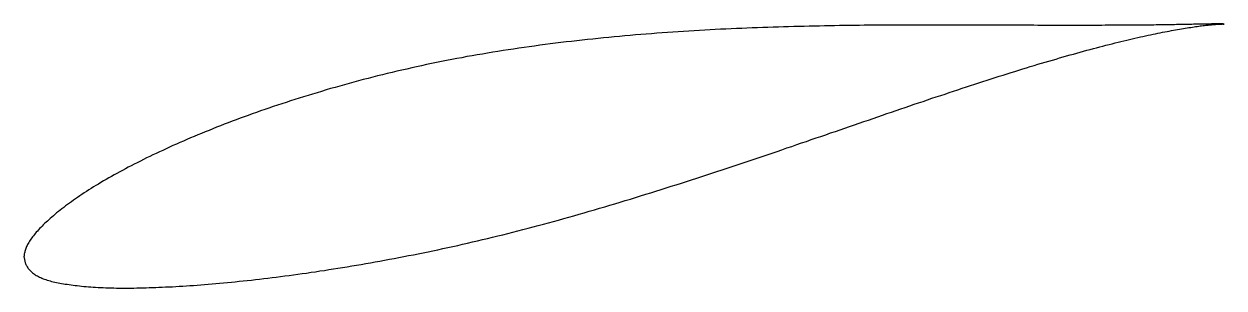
# Model space of a CAD drawing. Header units: metres. Extents: x -39 to 79, y -10 to 16.
import ezdxf

# ---------------------------------------------------------------- set-up
doc = ezdxf.new("R2010")
doc.units = ezdxf.units.M

msp = doc.modelspace()

# ---------------------------------------------------------------- linework, layer by layer
msp.add_lwpolyline([(78.63, 15.76), (78.63, 15.76), (78.62, 15.76), (78.61, 15.76), (78.59, 15.76), (78.57, 15.76), (78.54, 15.77), (78.51, 15.77), (78.48, 15.77), (78.44, 15.77), (78.4, 15.77), (78.35, 15.77), (78.29, 15.77), (78.24, 15.77), (78.17, 15.77), (78.11, 15.77), (78.03, 15.77), (77.96, 15.77), (77.88, 15.77), (77.79, 15.77), (77.7, 15.77), (77.61, 15.77), (77.51, 15.77), (77.4, 15.77), (77.29, 15.76), (77.18, 15.76), (77.07, 15.76), (76.94, 15.76), (76.82, 15.76), (76.69, 15.76), (76.55, 15.75), (76.41, 15.75), (76.27, 15.75), (76.12, 15.75), (75.97, 15.74), (75.81, 15.74), (75.65, 15.74), (75.48, 15.73), (75.31, 15.73), (75.14, 15.73), (74.96, 15.72), (74.77, 15.72), (74.58, 15.72), (74.39, 15.71), (74.2, 15.71), (73.99, 15.71), (73.79, 15.7), (73.58, 15.7), (73.37, 15.7), (73.15, 15.69), (72.92, 15.69), (72.7, 15.69), (72.47, 15.68), (72.23, 15.68), (71.99, 15.68), (71.75, 15.67), (71.5, 15.67), (71.25, 15.67), (71, 15.67), (70.74, 15.66), (70.47, 15.66), (70.2, 15.66), (69.93, 15.65), (69.66, 15.65), (69.38, 15.65), (69.09, 15.65), (68.81, 15.65), (68.51, 15.64), (68.22, 15.64), (67.92, 15.64), (67.62, 15.64), (67.31, 15.64), (67, 15.64), (66.68, 15.63), (66.36, 15.63), (66.04, 15.63), (65.72, 15.63), (65.39, 15.63), (65.05, 15.63), (64.72, 15.63), (64.38, 15.63), (64.03, 15.63), (63.68, 15.63), (63.33, 15.63), (62.98, 15.63), (62.62, 15.63), (62.26, 15.63), (61.89, 15.63), (61.52, 15.63), (61.15, 15.63), (60.78, 15.63), (60.4, 15.63), (60.02, 15.64), (59.63, 15.64), (59.24, 15.64), (58.85, 15.64), (58.46, 15.64), (58.06, 15.64), (57.66, 15.64), (57.26, 15.64), (56.85, 15.65), (56.44, 15.65), (56.03, 15.65), (55.61, 15.65), (55.19, 15.65), (54.77, 15.65), (54.35, 15.65), (53.92, 15.66), (53.49, 15.66), (53.06, 15.66), (52.62, 15.66), (52.18, 15.66), (51.74, 15.66), (51.3, 15.66), (50.86, 15.66), (50.41, 15.66), (49.96, 15.66), (49.5, 15.66), (49.05, 15.66), (48.59, 15.66), (48.13, 15.66), (47.67, 15.66), (47.2, 15.66), (46.74, 15.66), (46.27, 15.66), (45.8, 15.65), (45.33, 15.65), (44.85, 15.65), (44.37, 15.64), (43.89, 15.64), (43.41, 15.64), (42.93, 15.63), (42.45, 15.63), (41.96, 15.62), (41.47, 15.61), (40.98, 15.61), (40.49, 15.6), (40, 15.59), (39.5, 15.58), (39.01, 15.57), (38.51, 15.56), (38.01, 15.55), (37.51, 15.54), (37.01, 15.53), (36.5, 15.52), (36, 15.5), (35.49, 15.49), (34.99, 15.47), (34.48, 15.46), (33.97, 15.44), (33.46, 15.42), (32.95, 15.41), (32.43, 15.39), (31.92, 15.37), (31.41, 15.34), (30.89, 15.32), (30.38, 15.3), (29.86, 15.27), (29.34, 15.25), (28.82, 15.22), (28.31, 15.2), (27.79, 15.17), (27.27, 15.14), (26.75, 15.11), (26.23, 15.08), (25.7, 15.04), (25.18, 15.01), (24.66, 14.97), (24.14, 14.94), (23.62, 14.9), (23.09, 14.86), (22.57, 14.82), (22.05, 14.78), (21.52, 14.74), (21, 14.7), (20.48, 14.65), (19.96, 14.61), (19.43, 14.56), (18.91, 14.51), (18.39, 14.46), (17.86, 14.41), (17.34, 14.36), (16.82, 14.3), (16.3, 14.25), (15.78, 14.19), (15.26, 14.13), (14.74, 14.07), (14.22, 14.01), (13.7, 13.95), (13.18, 13.89), (12.66, 13.82), (12.15, 13.75), (11.63, 13.68), (11.11, 13.61), (10.6, 13.54), (10.09, 13.47), (9.57, 13.4), (9.06, 13.32), (8.55, 13.24), (8.04, 13.16), (7.53, 13.08), (7.02, 13), (6.52, 12.92), (6.01, 12.83), (5.51, 12.74), (5, 12.66), (4.5, 12.57), (4, 12.47), (3.5, 12.38), (3.01, 12.28), (2.51, 12.19), (2.02, 12.09), (1.53, 11.99), (1.03, 11.89), (0.54, 11.79), (0.06, 11.68), (-0.43, 11.58), (-0.91, 11.47), (-1.4, 11.36), (-1.88, 11.25), (-2.36, 11.14), (-2.83, 11.02), (-3.31, 10.91), (-3.78, 10.79), (-4.25, 10.68), (-4.72, 10.56), (-5.19, 10.44), (-5.65, 10.32), (-6.12, 10.19), (-6.58, 10.07), (-7.04, 9.95), (-7.49, 9.82), (-7.95, 9.69), (-8.4, 9.56), (-8.85, 9.44), (-9.3, 9.31), (-9.74, 9.17), (-10.18, 9.04), (-10.62, 8.91), (-11.06, 8.77), (-11.5, 8.64), (-11.93, 8.5), (-12.36, 8.37), (-12.79, 8.23), (-13.21, 8.09), (-13.64, 7.95), (-14.06, 7.81), (-14.47, 7.67), (-14.89, 7.53), (-15.3, 7.39), (-15.71, 7.25), (-16.12, 7.11), (-16.52, 6.96), (-16.92, 6.82), (-17.32, 6.67), (-17.71, 6.53), (-18.1, 6.38), (-18.49, 6.24), (-18.88, 6.09), (-19.26, 5.94), (-19.64, 5.8), (-20.02, 5.65), (-20.39, 5.5), (-20.76, 5.35), (-21.13, 5.2), (-21.5, 5.05), (-21.86, 4.9), (-22.21, 4.75), (-22.57, 4.6), (-22.92, 4.45), (-23.27, 4.3), (-23.61, 4.15), (-23.95, 4), (-24.29, 3.85), (-24.63, 3.7), (-24.96, 3.54), (-25.29, 3.39), (-25.61, 3.24), (-25.93, 3.09), (-26.25, 2.94), (-26.56, 2.79), (-26.87, 2.64), (-27.18, 2.48), (-27.48, 2.33), (-27.78, 2.18), (-28.08, 2.03), (-28.37, 1.88), (-28.66, 1.73), (-28.94, 1.58), (-29.22, 1.43), (-29.5, 1.28), (-29.78, 1.13), (-30.05, 0.98), (-30.31, 0.83), (-30.57, 0.68), (-30.83, 0.53), (-31.09, 0.39), (-31.34, 0.24), (-31.58, 0.09), (-31.83, -0.06), (-32.07, -0.2), (-32.3, -0.35), (-32.53, -0.49), (-32.76, -0.64), (-32.98, -0.78), (-33.2, -0.93), (-33.42, -1.07), (-33.63, -1.22), (-33.83, -1.36), (-34.04, -1.5), (-34.24, -1.64), (-34.43, -1.78), (-34.62, -1.92), (-34.81, -2.06), (-34.99, -2.2), (-35.17, -2.34), (-35.34, -2.48), (-35.51, -2.61), (-35.68, -2.75), (-35.84, -2.88), (-36, -3.02), (-36.15, -3.15), (-36.3, -3.28), (-36.45, -3.41), (-36.59, -3.54), (-36.72, -3.66), (-36.86, -3.79), (-36.99, -3.91), (-37.11, -4.04), (-37.23, -4.16), (-37.35, -4.28), (-37.46, -4.4), (-37.57, -4.52), (-37.67, -4.63), (-37.77, -4.75), (-37.86, -4.86), (-37.95, -4.98), (-38.04, -5.09), (-38.12, -5.2), (-38.2, -5.31), (-38.27, -5.42), (-38.34, -5.52), (-38.4, -5.63), (-38.46, -5.74), (-38.52, -5.84), (-38.57, -5.94), (-38.62, -6.04), (-38.66, -6.14), (-38.7, -6.23), (-38.73, -6.33), (-38.76, -6.42), (-38.79, -6.51), (-38.81, -6.59), (-38.83, -6.68), (-38.85, -6.75), (-38.86, -6.83), (-38.87, -6.89), (-38.87, -6.94), (-38.87, -6.99), (-38.88, -7.01), (-38.73, -7.76), (-38.72, -7.77), (-38.71, -7.78), (-38.7, -7.81), (-38.67, -7.85), (-38.64, -7.91), (-38.6, -7.97), (-38.56, -8.04), (-38.51, -8.11), (-38.46, -8.18), (-38.4, -8.26), (-38.33, -8.33), (-38.27, -8.4), (-38.19, -8.47), (-38.12, -8.54), (-38.04, -8.61), (-37.95, -8.68), (-37.86, -8.74), (-37.77, -8.8), (-37.67, -8.86), (-37.57, -8.92), (-37.46, -8.98), (-37.35, -9.03), (-37.24, -9.08), (-37.12, -9.14), (-37, -9.19), (-36.87, -9.23), (-36.74, -9.28), (-36.6, -9.32), (-36.46, -9.37), (-36.32, -9.41), (-36.17, -9.45), (-36.02, -9.48), (-35.86, -9.52), (-35.7, -9.55), (-35.54, -9.59), (-35.37, -9.62), (-35.2, -9.65), (-35.02, -9.68), (-34.84, -9.71), (-34.65, -9.74), (-34.46, -9.77), (-34.27, -9.8), (-34.07, -9.82), (-33.87, -9.85), (-33.66, -9.87), (-33.45, -9.89), (-33.23, -9.91), (-33.02, -9.94), (-32.79, -9.96), (-32.57, -9.97), (-32.34, -9.99), (-32.1, -10.01), (-31.86, -10.02), (-31.62, -10.04), (-31.37, -10.05), (-31.12, -10.06), (-30.87, -10.07), (-30.61, -10.08), (-30.35, -10.08), (-30.08, -10.09), (-29.81, -10.1), (-29.54, -10.1), (-29.27, -10.1), (-28.98, -10.1), (-28.7, -10.1), (-28.41, -10.1), (-28.12, -10.1), (-27.83, -10.09), (-27.53, -10.09), (-27.23, -10.08), (-26.92, -10.07), (-26.61, -10.06), (-26.3, -10.05), (-25.98, -10.04), (-25.66, -10.03), (-25.34, -10.02), (-25.01, -10), (-24.68, -9.98), (-24.35, -9.97), (-24.01, -9.95), (-23.67, -9.93), (-23.33, -9.91), (-22.98, -9.88), (-22.63, -9.86), (-22.28, -9.84), (-21.92, -9.81), (-21.56, -9.78), (-21.2, -9.76), (-20.83, -9.73), (-20.46, -9.69), (-20.09, -9.66), (-19.72, -9.63), (-19.34, -9.59), (-18.96, -9.56), (-18.57, -9.52), (-18.19, -9.48), (-17.8, -9.44), (-17.41, -9.4), (-17.01, -9.36), (-16.61, -9.32), (-16.21, -9.27), (-15.81, -9.22), (-15.4, -9.18), (-15, -9.13), (-14.58, -9.08), (-14.17, -9.03), (-13.75, -8.97), (-13.34, -8.92), (-12.92, -8.86), (-12.49, -8.81), (-12.07, -8.75), (-11.64, -8.69), (-11.21, -8.63), (-10.77, -8.56), (-10.34, -8.5), (-9.9, -8.43), (-9.46, -8.37), (-9.02, -8.3), (-8.58, -8.23), (-8.13, -8.16), (-7.68, -8.09), (-7.23, -8.01), (-6.78, -7.94), (-6.33, -7.86), (-5.87, -7.79), (-5.41, -7.71), (-4.95, -7.63), (-4.49, -7.55), (-4.03, -7.46), (-3.56, -7.38), (-3.1, -7.29), (-2.63, -7.2), (-2.16, -7.11), (-1.69, -7.02), (-1.22, -6.93), (-0.74, -6.84), (-0.27, -6.74), (0.21, -6.65), (0.69, -6.55), (1.17, -6.45), (1.65, -6.35), (2.13, -6.24), (2.62, -6.14), (3.1, -6.03), (3.59, -5.92), (4.07, -5.81), (4.56, -5.7), (5.05, -5.59), (5.54, -5.47), (6.03, -5.36), (6.52, -5.24), (7.01, -5.12), (7.51, -5), (8, -4.88), (8.49, -4.76), (8.99, -4.63), (9.49, -4.5), (9.98, -4.37), (10.48, -4.24), (10.98, -4.11), (11.48, -3.98), (11.98, -3.85), (12.47, -3.71), (12.97, -3.58), (13.47, -3.44), (13.97, -3.3), (14.48, -3.16), (14.98, -3.02), (15.48, -2.87), (15.98, -2.73), (16.48, -2.58), (16.98, -2.44), (17.49, -2.29), (17.99, -2.14), (18.49, -1.99), (18.99, -1.84), (19.49, -1.69), (20, -1.54), (20.5, -1.39), (21, -1.23), (21.5, -1.08), (22, -0.92), (22.5, -0.77), (23, -0.61), (23.51, -0.45), (24.01, -0.29), (24.51, -0.13), (25, 0.02), (25.5, 0.18), (26, 0.35), (26.5, 0.51), (27, 0.67), (27.5, 0.83), (27.99, 0.99), (28.49, 1.15), (28.98, 1.32), (29.48, 1.48), (29.97, 1.64), (30.46, 1.81), (30.96, 1.97), (31.45, 2.14), (31.94, 2.3), (32.43, 2.46), (32.92, 2.63), (33.4, 2.79), (33.89, 2.96), (34.38, 3.12), (34.86, 3.29), (35.34, 3.45), (35.82, 3.62), (36.31, 3.78), (36.79, 3.95), (37.26, 4.11), (37.74, 4.27), (38.22, 4.44), (38.69, 4.6), (39.16, 4.76), (39.64, 4.92), (40.11, 5.09), (40.58, 5.25), (41.04, 5.41), (41.51, 5.57), (41.97, 5.73), (42.44, 5.89), (42.9, 6.05), (43.36, 6.21), (43.81, 6.36), (44.27, 6.52), (44.73, 6.68), (45.18, 6.83), (45.63, 6.99), (46.08, 7.14), (46.52, 7.29), (46.97, 7.45), (47.41, 7.6), (47.85, 7.75), (48.29, 7.9), (48.73, 8.05), (49.17, 8.19), (49.6, 8.34), (50.03, 8.49), (50.46, 8.63), (50.89, 8.77), (51.31, 8.91), (51.73, 9.06), (52.15, 9.19), (52.57, 9.33), (52.99, 9.47), (53.4, 9.61), (53.81, 9.74), (54.22, 9.87), (54.62, 10.01), (55.03, 10.14), (55.43, 10.27), (55.83, 10.4), (56.22, 10.52), (56.61, 10.65), (57, 10.77), (57.39, 10.89), (57.78, 11.01), (58.16, 11.13), (58.54, 11.25), (58.92, 11.37), (59.29, 11.48), (59.66, 11.59), (60.03, 11.71), (60.4, 11.82), (60.76, 11.93), (61.12, 12.03), (61.48, 12.14), (61.83, 12.24), (62.18, 12.34), (62.53, 12.44), (62.88, 12.54), (63.22, 12.64), (63.56, 12.74), (63.89, 12.83), (64.23, 12.92), (64.56, 13.02), (64.88, 13.1), (65.21, 13.19), (65.52, 13.28), (65.84, 13.36), (66.15, 13.45), (66.46, 13.53), (66.77, 13.61), (67.07, 13.69), (67.37, 13.76), (67.67, 13.84), (67.96, 13.91), (68.25, 13.98), (68.54, 14.05), (68.82, 14.12), (69.1, 14.19), (69.37, 14.25), (69.64, 14.32), (69.91, 14.38), (70.18, 14.44), (70.44, 14.5), (70.69, 14.55), (70.95, 14.61), (71.2, 14.66), (71.44, 14.72), (71.68, 14.77), (71.92, 14.82), (72.16, 14.87), (72.39, 14.91), (72.61, 14.96), (72.84, 15), (73.05, 15.04), (73.27, 15.08), (73.48, 15.12), (73.69, 15.16), (73.89, 15.2), (74.09, 15.23), (74.28, 15.27), (74.47, 15.3), (74.66, 15.33), (74.84, 15.36), (75.02, 15.39), (75.2, 15.42), (75.37, 15.44), (75.53, 15.47), (75.7, 15.49), (75.85, 15.52), (76.01, 15.54), (76.16, 15.56), (76.3, 15.58), (76.44, 15.59), (76.58, 15.61), (76.71, 15.63), (76.84, 15.64), (76.96, 15.66), (77.08, 15.67), (77.2, 15.68), (77.31, 15.69), (77.42, 15.7), (77.52, 15.71), (77.62, 15.72), (77.71, 15.73), (77.8, 15.73), (77.88, 15.74), (77.96, 15.75), (78.04, 15.75), (78.11, 15.75), (78.18, 15.76), (78.24, 15.76), (78.3, 15.76), (78.35, 15.76), (78.4, 15.76), (78.44, 15.76), (78.48, 15.77), (78.51, 15.77), (78.55, 15.76), (78.57, 15.76), (78.59, 15.76), (78.61, 15.76), (78.62, 15.76), (78.63, 15.76), (78.63, 15.76)], close=True)

doc.saveas('drawing.dxf')
